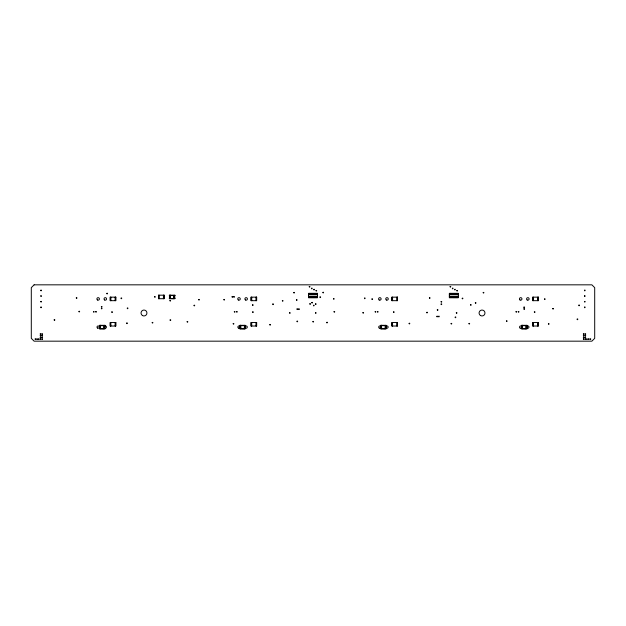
<?xml version="1.0" encoding="UTF-8"?>
<svg xmlns="http://www.w3.org/2000/svg" width="626" height="626" viewBox="0 0 626 626"><rect width="100%" height="100%" fill="white"/><g stroke="black" fill="none" stroke-linecap="round" stroke-linejoin="round"><path stroke-width="0.94" d="M100.473 328.713L100.316 325.324L100.473 328.713L104.26 328.846L104.26 325.324L103.963 328.713M170.335 298.571L170.178 295.182L170.335 298.571L174.122 298.704L174.122 295.182L173.825 298.571M240.76 328.713L240.603 325.324L240.76 328.713L244.547 328.846L244.547 325.324L244.25 328.713M381.61 328.713L381.453 325.324L381.61 328.713L385.397 328.846L385.397 325.324L385.1 328.713M522.46 328.713L522.303 325.324L522.46 328.713L526.247 328.846L526.247 325.324L525.95 328.713M169.333 297.804L169.756 298.704M99.471 327.946L99.894 328.846M239.758 327.946L240.181 328.846M380.608 327.946L381.031 328.846M521.458 327.946L521.881 328.846M99.526 326.232L99.894 325.324M308.493 294.69L317.507 294.69M449.343 294.69L458.357 294.69M169.333 295.519L174.967 295.519M170.178 295.988L170.178 296.411M308.493 296.38L317.507 296.38M449.343 296.38L458.357 296.38M173.543 296.607L174.224 296.513A0.861 0.861 0 0 1 174.967 296.082M173.543 297.28L174.224 297.373A0.861 0.861 0 0 0 174.967 297.804M169.333 298.367L170.46 298.367M173.84 298.367L174.967 298.367M99.471 325.661L105.105 325.661M239.758 325.661L245.392 325.661M380.608 325.661L386.242 325.661M521.458 325.661L527.092 325.661M104.245 326.749L104.362 326.655A0.861 0.861 0 0 1 105.105 326.224M244.531 326.749L244.649 326.655A0.861 0.861 0 0 1 245.392 326.224M385.381 326.749L385.499 326.655A0.861 0.861 0 0 1 386.242 326.224M526.231 326.749L526.349 326.655A0.861 0.861 0 0 1 527.092 326.224M104.245 327.421L104.362 327.515A0.861 0.861 0 0 0 105.105 327.946M244.531 327.421L244.649 327.515A0.861 0.861 0 0 0 245.392 327.946M385.381 327.421L385.499 327.515A0.861 0.861 0 0 0 386.242 327.946M526.231 327.421L526.349 327.515A0.861 0.861 0 0 0 527.092 327.946M99.471 328.509L100.598 328.509M103.979 328.509L105.105 328.509M239.758 328.509L240.885 328.509M244.265 328.509L245.392 328.509M380.608 328.509L381.735 328.509M385.115 328.509L386.242 328.509M521.458 328.509L522.585 328.509M525.965 328.509L527.092 328.509M521.458 326.224L521.881 325.324M380.608 326.224L381.031 325.324M169.333 296.082L169.756 295.182M239.758 326.224L240.181 325.324M538.188 297.154L538.188 300.676M538.188 322.507L538.188 326.029M537.664 297.154L537.664 300.676M537.664 322.507L537.664 326.029M533.422 297.154L533.422 300.676M533.422 322.507L533.422 326.029M532.898 297.154L532.898 300.676M532.898 322.507L532.898 326.029M457.794 293.351L457.794 294.197L456.667 294.197L456.667 293.351M457.794 297.718L457.794 296.873L456.667 296.873L456.667 297.718M455.54 293.351L455.54 294.197L454.413 294.197L454.413 293.351M455.54 297.718L455.54 296.873L454.413 296.873L454.413 297.718M453.287 293.351L453.287 294.197L452.16 294.197L452.16 293.351M453.287 297.718L453.287 296.873L452.16 296.873L452.16 297.718M451.033 293.351L451.033 294.197L449.906 294.197L449.906 293.351M451.033 297.718L451.033 296.873L449.906 296.873L449.906 297.718M397.338 297.154L397.338 300.676M397.338 322.507L397.338 326.029M396.814 297.154L396.814 300.676M396.814 322.507L396.814 326.029M392.572 297.154L392.572 300.676M392.572 322.507L392.572 326.029M392.048 297.154L392.048 300.676M392.048 322.507L392.048 326.029M316.944 293.351L316.944 294.197L315.817 294.197L315.817 293.351M316.944 297.718L316.944 296.873L315.817 296.873L315.817 297.718M314.69 293.351L314.69 294.197L313.563 294.197L313.563 293.351M314.69 297.718L314.69 296.873L313.563 296.873L313.563 297.718M312.437 293.351L312.437 294.197L311.31 294.197L311.31 293.351M312.437 297.718L312.437 296.873L311.31 296.873L311.31 297.718M310.183 293.351L310.183 294.197L309.056 294.197L309.056 293.351M310.183 297.718L310.183 296.873L309.056 296.873L309.056 297.718M256.488 297.154L256.488 300.676M256.488 322.507L256.488 326.029M255.964 297.154L255.964 300.676M255.964 322.507L255.964 326.029M251.722 297.154L251.722 300.676M251.722 322.507L251.722 326.029M251.198 297.154L251.198 300.676M251.198 322.507L251.198 326.029M163.949 295.182L163.949 298.704M163.425 295.182L163.425 298.704M159.184 295.182L159.184 298.704M158.66 295.182L158.66 298.704M115.638 297.154L115.638 300.676M115.638 322.507L115.638 326.029M115.114 297.154L115.114 300.676M115.114 322.507L115.114 326.029M110.872 297.154L110.872 300.676M110.872 322.507L110.872 326.029M110.348 297.154L110.348 300.676M110.348 322.507L110.348 326.029M104.73 326.091A1.142 1.142 0 0 1 106.443 327.085A1.142 1.142 0 0 1 104.73 328.079M104.315 327.656A1.142 1.142 0 0 1 104.315 326.514M100.09 327.085L99.471 328.846L105.105 328.846L104.487 327.085L105.105 325.324L99.471 325.324L100.09 327.085M169.951 296.943L169.333 298.704L174.967 298.704L174.349 296.943L174.967 295.182L169.333 295.182L169.951 296.943M240.376 327.085L239.758 328.846L245.392 328.846L244.774 327.085L245.392 325.324L239.758 325.324L240.376 327.085M381.226 327.085L380.608 328.846L386.242 328.846L385.624 327.085L386.242 325.324L380.608 325.324L381.226 327.085M522.076 327.085L521.458 328.846L527.092 328.846L526.474 327.085L527.092 325.324L521.458 325.324L522.076 327.085M309.831 293.351L308.493 293.351L308.493 297.718L317.507 297.718L317.507 293.351L309.831 293.351M450.681 293.351L449.343 293.351L449.343 297.718L458.357 297.718L458.357 293.351L450.681 293.351M40.792 290.253C40.886 291.927 42.286 289.494 40.792 290.253M40.792 295.887C40.886 297.561 42.286 295.128 40.792 295.887M40.792 301.521C40.886 303.195 42.286 300.762 40.792 301.521M40.792 307.155C40.886 308.829 42.286 306.396 40.792 307.155M35.158 338.987C35.252 340.661 36.652 338.228 35.158 338.987M36.848 338.987C36.942 340.661 38.343 338.228 36.848 338.987M38.538 338.987C38.632 340.661 40.033 338.228 38.538 338.987M40.228 333.916C40.322 335.591 41.723 333.157 40.228 333.916M40.228 335.606C40.322 337.281 41.723 334.847 40.228 335.606M40.228 337.297C40.322 338.971 41.723 336.538 40.228 337.297M40.228 338.987C40.322 340.661 41.723 338.228 40.228 338.987M41.919 333.916C42.012 335.591 43.413 333.157 41.919 333.916M41.919 335.606C42.012 337.281 43.413 334.847 41.919 335.606M41.919 337.297C42.012 338.971 43.413 336.538 41.919 337.297M41.919 338.987C42.012 340.661 43.413 338.228 41.919 338.987M54.172 319.831C54.266 321.506 55.667 319.072 54.172 319.831M76.286 297.859C76.38 299.533 77.781 297.1 76.286 297.859M78.962 311.38C79.056 313.055 80.457 310.621 78.962 311.38M93.47 311.662C93.564 313.336 94.964 310.903 93.47 311.662M95.723 311.662C95.817 313.336 97.218 310.903 95.723 311.662M101.357 306.591C101.451 308.266 102.852 305.832 101.357 306.591M101.357 308.282C101.451 309.956 102.852 307.522 101.357 308.282M106.85 293.351C106.944 295.026 108.345 292.592 106.85 293.351M111.78 311.944C111.874 313.618 113.275 311.185 111.78 311.944M121.076 298.14C121.17 299.815 122.571 297.381 121.076 298.14M127.274 308.141C127.368 309.815 128.768 307.382 127.274 308.141M126.71 323.071C126.804 324.745 128.205 322.312 126.71 323.071M154.599 296.732C154.692 298.406 156.093 295.973 154.599 296.732M152.204 322.507C152.298 324.182 153.699 321.748 152.204 322.507M169.951 300.535C170.045 302.209 171.446 299.776 169.951 300.535M170.092 319.972C170.186 321.647 171.587 319.213 170.092 319.972M187.135 321.662C187.229 323.337 188.629 320.903 187.135 321.662M194.037 305.324C194.13 306.998 195.531 304.565 194.037 305.324M198.685 299.549C198.778 301.223 200.179 298.79 198.685 299.549M223.897 299.549C223.991 301.223 225.391 298.79 223.897 299.549M232.066 296.732C232.16 298.406 233.561 295.973 232.066 296.732M233.756 296.732C233.85 298.406 235.251 295.973 233.756 296.732M234.32 311.662C234.414 313.336 235.814 310.903 234.32 311.662M233.193 323.634C233.287 325.309 234.687 322.875 233.193 323.634M236.573 311.662C236.667 313.336 238.068 310.903 236.573 311.662M252.489 304.901C252.583 306.576 253.984 304.142 252.489 304.901M252.63 311.944C252.724 313.618 254.125 311.185 252.63 311.944M272.772 304.056C272.866 305.731 274.266 303.297 272.772 304.056M269.814 324.62C269.908 326.295 271.308 323.861 269.814 324.62M282.349 300.676C282.443 302.35 283.844 299.917 282.349 300.676M293.758 292.506C293.852 294.181 295.253 291.747 293.758 292.506M289.533 312.789C289.627 314.463 291.027 312.03 289.533 312.789M296.434 299.831C296.528 301.505 297.929 299.071 296.434 299.831M296.998 308.986C297.092 310.66 298.492 308.227 296.998 308.986M298.688 308.986C298.782 310.66 300.183 308.227 298.688 308.986M296.998 321.24C297.092 322.914 298.492 320.481 296.998 321.24M309.252 286.591C309.346 288.265 310.746 285.832 309.252 286.591M311.505 288.281C311.599 289.955 313 287.522 311.505 288.281M309.815 303.806C309.909 305.48 311.31 303.039 309.815 303.806M313.759 289.408C313.853 291.082 315.254 288.649 313.759 289.408M311.787 302.507C311.881 304.181 313.282 301.748 311.787 302.507M316.013 290.534C316.107 292.209 317.507 289.775 316.013 290.534M313.477 305.324C313.571 306.998 314.972 304.565 313.477 305.324M315.449 303.915C315.543 305.59 316.944 303.156 315.449 303.915M312.914 321.521C313.008 323.196 314.409 320.762 312.914 321.521M315.449 312.789C315.543 314.463 316.944 312.03 315.449 312.789M319.956 297.014C320.05 298.688 321.451 296.255 319.956 297.014M322.914 292.365C323.008 294.04 324.409 291.606 322.914 292.365M326.717 322.367C326.811 324.041 328.212 321.608 326.717 322.367M333.478 298.704C333.572 300.378 334.973 297.945 333.478 298.704M334.041 311.662C334.135 313.336 335.536 310.903 334.041 311.662M364.465 298.14C364.559 299.815 365.96 297.381 364.465 298.14M362.916 312.648C363.01 314.322 364.41 311.889 362.916 312.648M371.93 298.985C372.024 300.66 373.425 298.226 371.93 298.985M375.17 311.662C375.264 313.336 376.664 310.903 375.17 311.662M377.423 311.662C377.517 313.336 378.918 310.903 377.423 311.662M393.48 311.944C393.574 313.618 394.975 311.185 393.48 311.944M409.114 323.352C409.208 325.027 410.609 322.593 409.114 323.352M429.397 297.859C429.491 299.533 430.891 297.1 429.397 297.859M426.721 312.366C426.815 314.041 428.215 311.607 426.721 312.366M437.284 309.831C437.378 311.505 438.779 309.072 437.284 309.831M436.862 316.31C436.956 317.985 438.357 315.551 436.862 316.31M441.087 301.662C441.181 303.336 442.582 300.903 441.087 301.662M441.087 304.056C441.181 305.731 442.582 303.297 441.087 304.056M438.552 316.31C438.646 317.985 440.047 315.551 438.552 316.31M450.102 286.591C450.196 288.265 451.596 285.832 450.102 286.591M452.355 288.281C452.449 289.955 453.85 287.522 452.355 288.281M454.609 289.408C454.703 291.082 456.104 288.649 454.609 289.408M456.863 290.534C456.957 292.209 458.357 289.775 456.863 290.534M451.088 323.493C451.182 325.168 452.582 322.734 451.088 323.493M455.172 317.155C455.266 318.83 456.667 316.396 455.172 317.155M456.299 312.789C456.393 314.463 457.794 312.03 456.299 312.789M462.215 298.281C462.309 299.956 463.709 297.522 462.215 298.281M470.525 304.76C470.619 306.435 472.02 304.001 470.525 304.76M468.976 323.493C469.07 325.168 470.47 322.734 468.976 323.493M475.314 302.788C475.408 304.463 476.809 302.029 475.314 302.788M483.202 292.506C483.295 294.181 484.696 291.747 483.202 292.506M506.442 320.958C506.536 322.633 507.936 320.199 506.442 320.958M516.02 311.662C516.114 313.336 517.514 310.903 516.02 311.662M518.273 311.662C518.367 313.336 519.768 310.903 518.273 311.662M523.907 307.155C524.001 308.829 525.402 306.396 523.907 307.155M523.907 308.845C524.001 310.519 525.402 308.086 523.907 308.845M534.33 311.944C534.424 313.618 535.825 311.185 534.33 311.944M544.471 298.985C544.565 300.66 545.966 298.226 544.471 298.985M548.415 323.775C548.509 325.45 549.91 323.016 548.415 323.775M552.781 308.563C552.875 310.238 554.276 307.804 552.781 308.563M578.839 305.183C578.933 306.857 580.333 304.424 578.839 305.183M584.473 290.253C584.567 291.927 585.967 289.494 584.473 290.253M577.149 319.127C577.242 320.802 578.643 318.368 577.149 319.127M584.473 295.887C584.567 297.561 585.967 295.128 584.473 295.887M584.473 301.521C584.567 303.195 585.967 300.762 584.473 301.521M584.473 307.155C584.567 308.829 585.967 306.396 584.473 307.155M583.346 333.916C583.44 335.591 584.84 333.157 583.346 333.916M583.346 335.606C583.44 337.281 584.84 334.847 583.346 335.606M583.346 337.297C583.44 338.971 584.84 336.538 583.346 337.297M583.346 338.987C583.44 340.661 584.84 338.228 583.346 338.987M585.036 333.916C585.13 335.591 586.531 333.157 585.036 333.916M585.036 335.606C585.13 337.281 586.531 334.847 585.036 335.606M585.036 337.297C585.13 338.971 586.531 336.538 585.036 337.297M585.036 338.987C585.13 340.661 586.531 338.228 585.036 338.987M586.726 338.987C586.82 340.661 588.221 338.228 586.726 338.987M588.417 338.987C588.51 340.661 589.911 338.228 588.417 338.987M590.107 338.987C590.201 340.661 591.601 338.228 590.107 338.987M34.117 284.83L31.3 287.647L31.3 338.353L34.117 341.17L591.883 341.17L594.7 338.353L594.7 287.647L591.883 284.83L34.117 284.83M164.129 295.182L158.48 295.182L158.48 298.704L164.129 298.704L164.129 295.182M115.818 297.154L110.168 297.154L110.168 300.676L115.818 300.676L115.818 297.154M256.668 297.154L251.018 297.154L251.018 300.676L256.668 300.676L256.668 297.154M397.518 297.154L391.868 297.154L391.868 300.676L397.518 300.676L397.518 297.154M538.368 297.154L532.718 297.154L532.718 300.676L538.368 300.676L538.368 297.154M115.818 322.507L110.168 322.507L110.168 326.029L115.818 326.029L115.818 322.507M256.668 322.507L251.018 322.507L251.018 326.029L256.668 326.029L256.668 322.507M397.518 322.507L391.868 322.507L391.868 326.029L397.518 326.029L397.518 322.507M538.368 322.507L532.718 322.507L532.718 326.029L538.368 326.029L538.368 322.507M97.515 300.01A1.268 1.268 0 0 0 99.417 298.915A1.268 1.268 0 0 0 97.515 297.82A1.268 1.268 0 0 0 97.515 300.01M520.128 328.079A1.142 1.142 0 0 0 521.841 327.085A1.142 1.142 0 0 0 520.128 326.091A1.142 1.142 0 0 0 520.128 328.079M104.667 300.01A1.268 1.268 0 0 0 106.569 298.915A1.268 1.268 0 0 0 104.667 297.82A1.268 1.268 0 0 0 104.667 300.01M238.365 300.01A1.268 1.268 0 0 0 240.267 298.915A1.268 1.268 0 0 0 238.365 297.82A1.268 1.268 0 0 0 238.365 300.01M245.517 300.01A1.268 1.268 0 0 0 247.419 298.915A1.268 1.268 0 0 0 245.517 297.82A1.268 1.268 0 0 0 245.517 300.01M379.215 300.01A1.268 1.268 0 0 0 381.117 298.915A1.268 1.268 0 0 0 379.215 297.82A1.268 1.268 0 0 0 379.215 300.01M386.367 300.01A1.268 1.268 0 0 0 388.269 298.915A1.268 1.268 0 0 0 386.367 297.82A1.268 1.268 0 0 0 386.367 300.01M520.065 300.01A1.268 1.268 0 0 0 521.967 298.915A1.268 1.268 0 0 0 520.065 297.82A1.268 1.268 0 0 0 520.065 300.01M527.217 300.01A1.268 1.268 0 0 0 529.119 298.915A1.268 1.268 0 0 0 527.217 297.82A1.268 1.268 0 0 0 527.217 300.01M386.43 328.079A1.142 1.142 0 0 0 388.143 327.085A1.142 1.142 0 0 0 386.43 326.091A1.142 1.142 0 0 0 386.43 328.079M379.278 328.079A1.142 1.142 0 0 0 380.991 327.085A1.142 1.142 0 0 0 379.278 326.091A1.142 1.142 0 0 0 379.278 328.079M527.28 328.079A1.142 1.142 0 0 0 528.993 327.085A1.142 1.142 0 0 0 527.28 326.091A1.142 1.142 0 0 0 527.28 328.079M238.428 328.079A1.142 1.142 0 0 0 240.141 327.085A1.142 1.142 0 0 0 238.428 326.091A1.142 1.142 0 0 0 238.428 328.079M245.58 328.079A1.142 1.142 0 0 0 247.293 327.085A1.142 1.142 0 0 0 245.58 326.091A1.142 1.142 0 0 0 245.58 328.079M97.578 328.079A1.142 1.142 0 0 0 99.291 327.085A1.142 1.142 0 0 0 97.578 326.091A1.142 1.142 0 0 0 97.578 328.079M480.541 315.559A2.958 2.958 0 0 0 484.978 313A2.958 2.958 0 0 0 480.541 310.441A2.958 2.958 0 0 0 480.541 315.559M142.501 315.559A2.958 2.958 0 0 0 146.938 313A2.958 2.958 0 0 0 142.501 310.441A2.958 2.958 0 0 0 142.501 315.559"/></g></svg>
